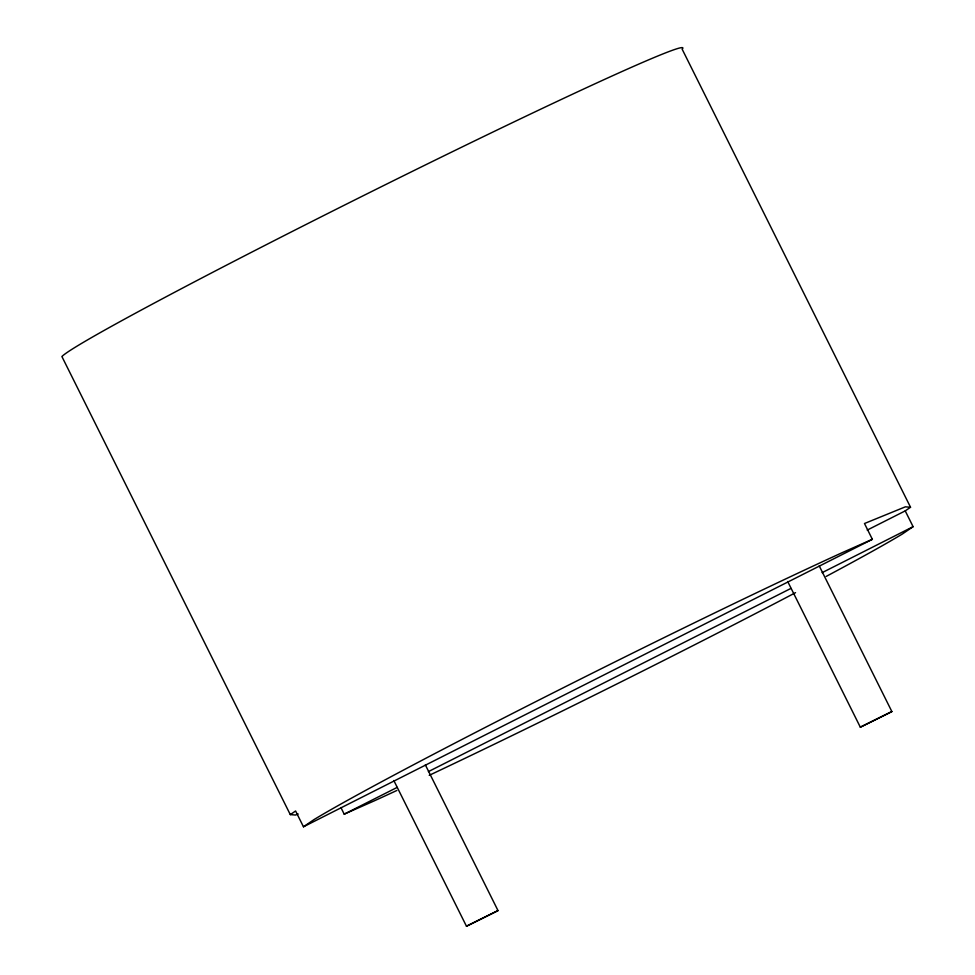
<?xml version="1.0" encoding="UTF-8"?>
<svg xmlns="http://www.w3.org/2000/svg" width="975" height="975" viewBox="0 0 975 975"><rect width="100%" height="100%" fill="white"/><g stroke="black" fill="none" stroke-linecap="round" stroke-linejoin="round"><path stroke-width="1.46" d="M290.294 814.612L295.596 810.993L303.469 826.788L872.357 539.309L864.484 523.514L905.373 506.829L910.54 507.256L682.147 49.177A347.283 10.298 -26.5 0 0 392.901 180.972A347.283 10.298 -26.5 0 0 61.9 356.533L290.294 814.612L295.449 815.039L298.179 813.979M303.469 826.788L314.133 819.512A347.283 10.298 -26.5 0 1 842.339 552.593L872.357 539.309M867.214 530.095L905.227 510.888L910.54 507.256M905.227 510.888L913.1 526.683L902.436 533.959A347.283 10.298 -26.5 0 1 826.166 576.432M393.827 780.524L466.464 926.226L498.006 910.601L425.356 764.9M498.006 910.601L466.464 926.226M787.69 581.49L860.328 727.192L891.869 711.567L819.219 565.866M891.869 711.567L860.328 727.192M340.933 807.568L344.212 814.162L397.166 787.398M428.391 771.615L790.908 588.425M822.132 572.654L913.1 526.683M344.212 814.162L374.229 800.877A347.283 10.298 -26.5 0 0 396.862 790.469M795.539 592.666A347.283 10.298 -26.5 0 1 429.232 775.32"/></g></svg>
